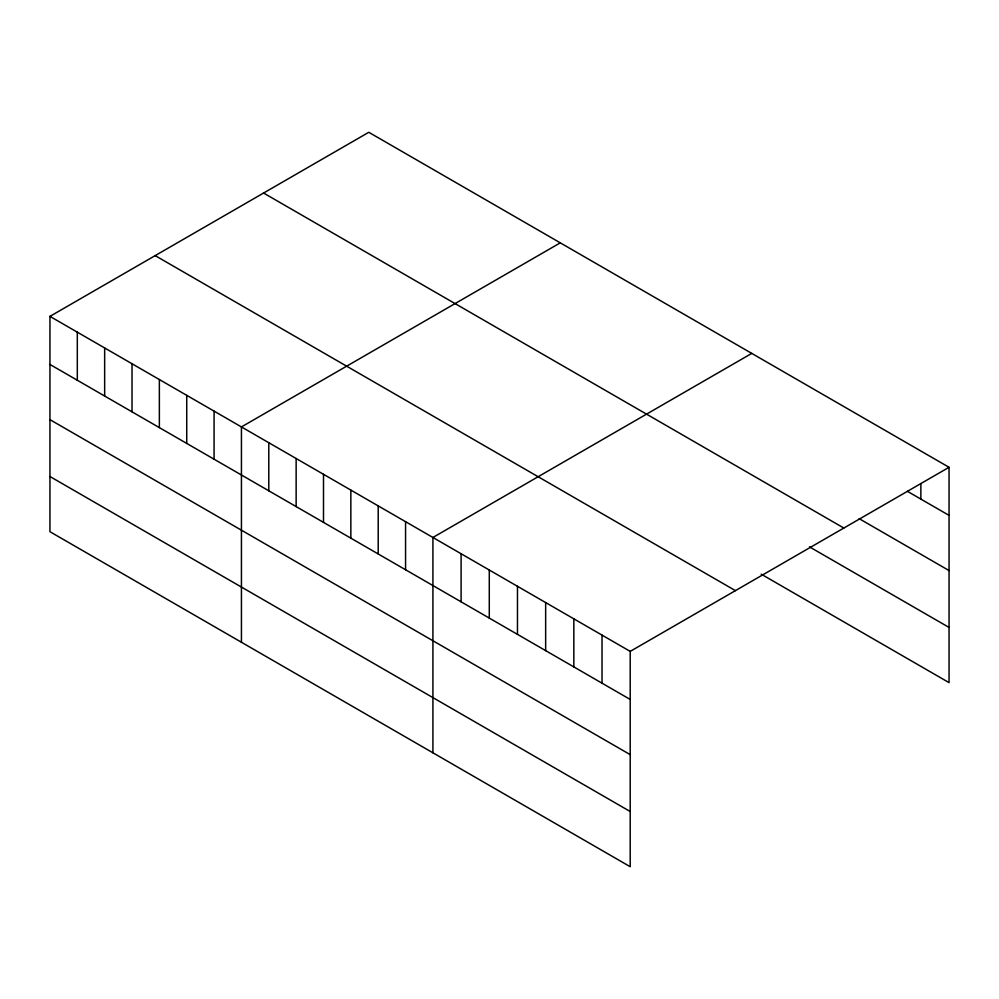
<?xml version="1.0" encoding="UTF-8"?>
<svg xmlns="http://www.w3.org/2000/svg" width="999" height="999" viewBox="0 0 999 999"><rect width="100%" height="100%" fill="white"/><g stroke="black" fill="none" stroke-linecap="round" stroke-linejoin="round"><path stroke-width="1.5" d="M49.95 316.371L630.207 651.385L630.207 866.707L49.95 531.705L49.95 316.371L368.793 132.293L949.05 467.295L949.05 682.629L761.163 574.15M560.277 242.844L241.433 426.923L241.433 642.257M751.76 353.396L432.917 537.474L432.917 752.809M630.207 651.385L949.05 467.295M907.442 491.346L949.05 515.372M859.128 518.643L949.05 570.566M263.574 193.032L843.83 528.046M809.477 546.853L949.05 627.434M155.17 255.619L735.426 590.634M49.95 364.448L630.207 699.45M49.95 419.642L630.207 754.645M49.95 476.511L630.207 811.513M920.866 483.591L920.866 499.1M602.022 635.102L602.022 683.179M573.838 618.831L573.838 666.907M545.654 602.559L545.654 650.636M517.47 586.288L517.47 634.365M489.285 570.017L489.285 618.094M461.101 553.746L461.101 601.823M405.569 521.678L405.569 569.755M378.209 505.894L378.209 553.958M350.849 490.097L350.849 538.174M323.501 474.3L323.501 522.377M296.141 458.516L296.141 506.58M268.793 442.719L268.793 490.784M214.073 411.126L214.073 459.203M186.726 395.342L186.726 443.406M159.365 379.545L159.365 427.622M132.018 363.748L132.018 411.825M104.658 347.964L104.658 396.029M77.31 332.168L77.31 380.232"/></g></svg>
